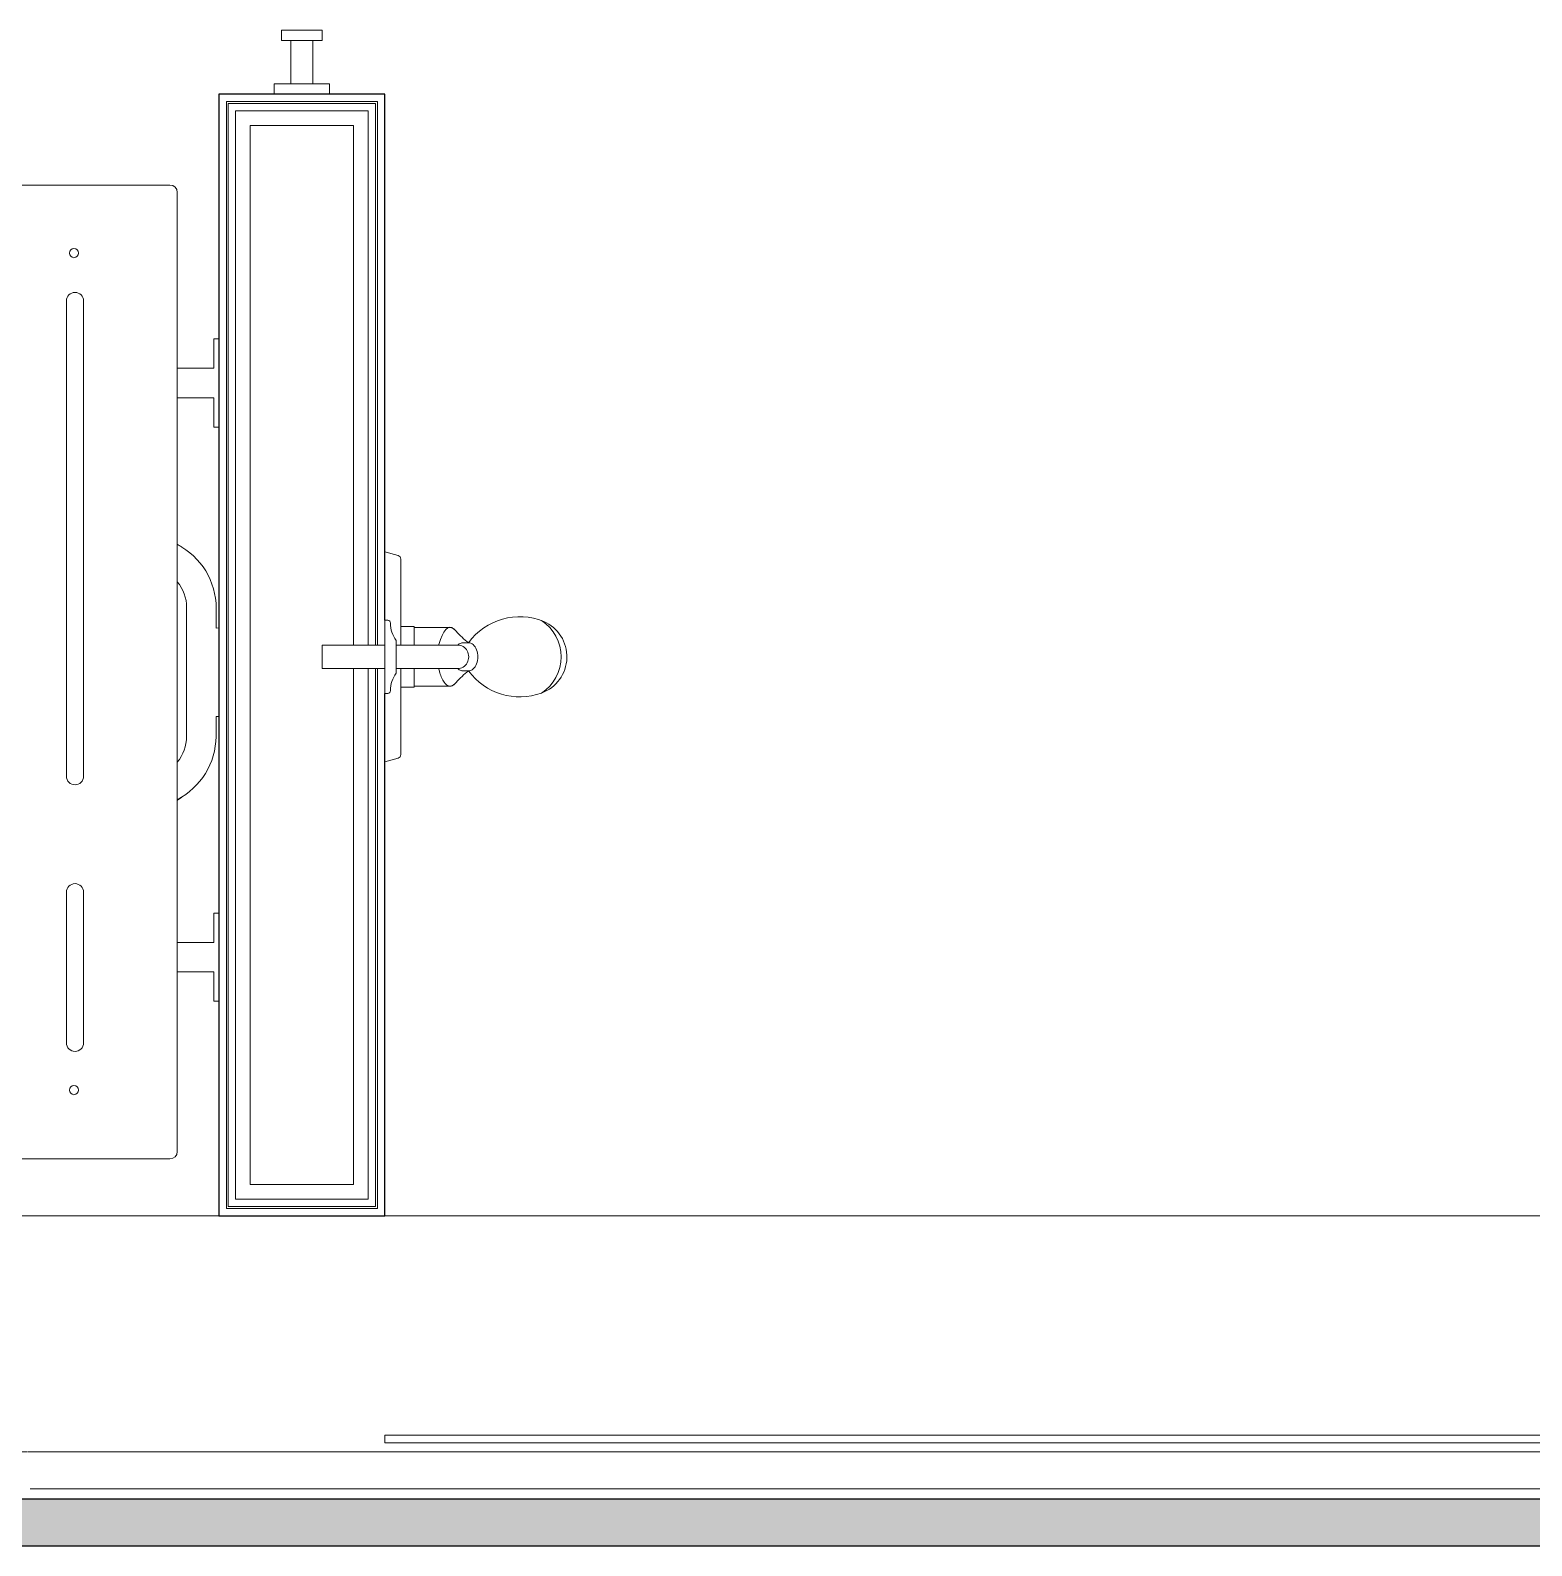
# Model space of a CAD drawing. Header units: inches. Extents: x 25369 to 33161, y -23509 to -20274.
# Drawn here: x 31266.9 to 31317.8, y -22798.5 to -22747.1 of the extents above; entities that cross this region are included whole.
import ezdxf

# ---------------------------------------------------------------- set-up
doc = ezdxf.new("R2010")
doc.units = ezdxf.units.IN
doc.header["$MEASUREMENT"] = 0
doc.linetypes.add('Grid Line 1_2_', pattern=[0.875, 0.5, -0.125, 0.125, -0.125])
for name, color, linetype, lineweight in [('A-FLOR', 192, 'Continuous', 9), ('A-GENM', 13, 'Continuous', 9), ('A-WALL', 113, 'Continuous', 9), ('A-WALL-PATT', 111, 'Continuous', 25), ('I-WALL', 2, 'Continuous', 9), ('P-SANR-FIXT', 6, 'Continuous', 9), ('Q-SPCQ', 91, 'Continuous', 9), ('S-BEAM', 12, 'Continuous', 9), ('S-GRID', 1, 'Continuous', 9)]:
    doc.layers.add(name, color=color, linetype=linetype, lineweight=lineweight)

# ---------------------------------------------------------------- blocks, each defined once
blk = doc.blocks.new('Shower_Seat-Retractable-Frost_Products_LTD_-Handicap-_975L_M_ - Steel-Stainless-110062-Overall Floor Plan')
at = {"layer": 'Q-SPCQ', "color": 10, "lineweight": 13}
for p, q in [((25342.541, -22752.371), (25329.393, -22752.371)), ((25342.791, -22758.579), (25342.791, -22752.62)), ((25328.396, -22753.369), (25328.396, -22771.425)), ((25330.981, -22756.3), (25330.981, -22772.407)), ((25331.558, -22772.407), (25331.558, -22756.3)), ((25335.007, -22756.3), (25335.007, -22772.407)), ((25335.585, -22772.407), (25335.585, -22756.3)), ((25339.034, -22756.3), (25339.034, -22772.407)), ((25339.612, -22772.407), (25339.612, -22756.3)), ((25344.203, -22757.585), (25344.025, -22757.585)), ((25344.025, -22757.585), (25344.025, -22758.579)), ((25342.791, -22758.579), (25342.791, -22759.579)), ((25344.025, -22758.579), (25342.791, -22758.579)), ((25342.791, -22759.579), (25344.025, -22759.579)), ((25342.791, -22764.556), (25342.791, -22759.579)), ((25344.025, -22759.579), (25344.025, -22760.571)), ((25344.025, -22760.571), (25344.203, -22760.571)), ((25342.791, -22764.487), (25342.791, -22773.202)), ((25343.107, -22771.055), (25343.107, -22766.683)), ((25344.108, -22767.387), (25344.108, -22766.712)), ((25344.197, -22767.379), (25344.108, -22767.387)), ((25344.197, -22770.379), (25344.197, -22767.379)), ((25344.107, -22770.379), (25344.197, -22770.379)), ((25344.107, -22771.055), (25344.107, -22770.379)), ((25327.806, -22772.014), (25322.951, -22772.014)), ((25321.953, -22773.012), (25321.953, -22782.762)), ((25342.791, -22778.036), (25342.791, -22773.202)), ((25324.09, -22776.335), (25324.09, -22781.442)), ((25324.667, -22781.442), (25324.667, -22776.335)), ((25327.535, -22781.442), (25327.535, -22776.335)), ((25328.113, -22776.335), (25328.113, -22781.442)), ((25330.981, -22776.335), (25330.981, -22776.385)), ((25330.981, -22776.335), (25330.981, -22781.442)), ((25331.558, -22781.442), (25331.558, -22776.335)), ((25335.007, -22776.335), (25335.007, -22781.442)), ((25335.585, -22781.442), (25335.585, -22776.335)), ((25339.034, -22776.335), (25339.034, -22781.442)), ((25339.612, -22781.442), (25339.612, -22776.335)), ((25331.558, -22777.217), (25331.558, -22781.442)), ((25344.025, -22777.043), (25344.025, -22778.036)), ((25344.203, -22777.043), (25344.025, -22777.043)), ((25330.981, -22781.442), (25330.981, -22777.487)), ((25342.791, -22778.036), (25342.791, -22779.036)), ((25344.025, -22778.036), (25342.791, -22778.036)), ((25342.791, -22779.036), (25344.025, -22779.036)), ((25342.791, -22785.122), (25342.791, -22779.036)), ((25344.025, -22779.036), (25344.025, -22780.029)), ((25344.025, -22780.029), (25344.203, -22780.029)), ((25321.953, -22783.953), (25321.953, -22784.373)), ((25322.951, -22785.371), (25324.754, -22785.371)), ((25327.652, -22785.371), (25342.541, -22785.371))]:
    blk.add_line(p, q, dxfattribs=at)
for centre, radius, start, end in [((25329.393, -22753.369), 0.998, 90, 180), ((25342.541, -22752.62), 0.249, 0, 90), ((25331.234, -22754.676), 0.157, 90, 270), ((25331.234, -22754.676), 0.157, 270, 90), ((25339.288, -22754.676), 0.157, 90, 270), ((25339.288, -22754.676), 0.157, 270, 90), ((25331.269, -22756.3), 0.289, 0, 180), ((25335.296, -22756.3), 0.289, 0, 180), ((25339.323, -22756.3), 0.289, 0, 180), ((25341.818, -22766.399), 2.092, 57.8406, 62.567), ((25341.685, -22766.712), 2.424, 0, 62.8489), ((25341.754, -22766.683), 1.353, 0, 40), ((25341.656, -22771.026), 1.452, 321.4199, 358.8453), ((25341.638, -22771.018), 2.469, 297.8217, 359.1458), ((25327.806, -22771.425), 0.589, 270, 0), ((25322.951, -22773.012), 0.998, 90, 180), ((25331.268, -22772.407), 0.288, 180, 0), ((25335.296, -22772.407), 0.288, 180, 0), ((25339.323, -22772.407), 0.289, 180, 0), ((25341.921, -22771.671), 1.773, 299.5044, 304.7548), ((25324.379, -22776.335), 0.289, 0, 180), ((25327.824, -22776.335), 0.289, 0, 180), ((25331.269, -22776.335), 0.289, 40.7863, 180), ((25331.269, -22776.335), 0.289, 0, 180), ((25335.296, -22776.335), 0.289, 0, 180), ((25339.323, -22776.335), 0.289, 0, 180), ((25324.379, -22781.442), 0.289, 180, 0), ((25327.824, -22781.442), 0.289, 180, 0), ((25331.269, -22781.442), 0.289, 180, 0), ((25331.269, -22781.442), 0.289, 180, 0), ((25335.296, -22781.442), 0.289, 180, 0), ((25339.323, -22781.442), 0.289, 180, 0), ((25331.234, -22783.04), 0.157, 90, 270), ((25331.234, -22783.04), 0.157, 270, 90), ((25339.288, -22783.04), 0.157, 90, 270), ((25339.288, -22783.04), 0.157, 270, 90), ((25322.951, -22784.373), 0.998, 180, 270), ((25342.541, -22785.122), 0.249, 270, 0)]:
    blk.add_arc(centre, radius, start, end, dxfattribs=at)
blk = doc.blocks.new('Robe_hook_5552 - Robe_hook_5552-134757-Overall Floor Plan')
at = {"layer": 'A-GENM', "color": 7}
for p, q in [((-0.937, 0), (-0.937, -0.35)), ((-0.937, -0.35), (0.938, -0.35)), ((-0.375, -1.813), (-0.375, -0.35)), ((0.375, -1.813), (0.375, -0.35)), ((0.938, -0.35), (0.938, 0)), ((-0.688, -2.163), (-0.688, -1.813)), ((-0.688, -1.813), (0.688, -1.813)), ((0.688, -1.813), (0.688, -2.163)), ((0.688, -2.163), (-0.688, -2.163))]:
    blk.add_line(p, q, dxfattribs=at)
blk = doc.blocks.new('Plate - 1_2X6-187692-Overall Floor Plan')
at = {"layer": 'S-BEAM', "color": 7}
for p, q in [((-75.125, -0.125), (-75.125, 0.125)), ((76.125, 0.125), (-75.125, 0.125)), ((-75.125, -0.125), (76.125, -0.125))]:
    blk.add_line(p, q, dxfattribs=at)
blk = doc.blocks.new('Shower-Unit-Zurn-Z7301-SS-MT-DV2P-HW - Z7301-SS-MT-DV2P-HW-V64-Overall Floor Plan')
at = {"layer": 'P-SANR-FIXT', "color": 7}
for p, q in [((0.4, 2.125), (-0.4, 2.125)), ((-0.4, 2.125), (-0.4, 0)), ((0.4, 0), (0.4, 2.125)), ((-0.4, 0), (-1.238, 0)), ((-1.238, 0), (-1.238, -0.096)), ((-0.4, 0), (0.4, 0)), ((1.238, 0), (0.4, 0)), ((1.238, -0.096), (1.238, 0)), ((-3.562, 0), (-3.434, -0.449)), ((-0.55, -0.38), (-0.4, -0.38)), ((-0.4, -0.38), (-0.4, -2.464)), ((-0.4, -0.38), (0.4, -0.38)), ((0.4, -2.464), (0.4, -0.38)), ((0.4, -0.38), (0.55, -0.38)), ((3.434, -0.449), (3.563, 0)), ((-3.313, -0.54), (-1.029, -0.54)), ((-1.029, -0.54), (-0.4, -0.54)), ((-1.029, -0.54), (-1.029, -0.99)), ((-1.029, -0.99), (-0.995, -0.99)), ((-0.995, -0.99), (-0.4, -0.99)), ((-0.995, -0.99), (-0.995, -2.232)), ((0.4, -0.54), (1.029, -0.54)), ((0.4, -0.99), (0.995, -0.99)), ((0.995, -2.232), (0.995, -0.99)), ((0.995, -0.99), (1.029, -0.99)), ((1.029, -0.99), (1.029, -0.54)), ((1.029, -0.54), (3.313, -0.54)), ((-0.476, -2.643), (-0.476, -2.836)), ((0.476, -2.836), (0.476, -2.643))]:
    blk.add_line(p, q, dxfattribs=at)
for centre, radius, start, end in [((-3.313, -0.415), 0.125, 196, 270), ((-1.144, -0.096), 0.0945, 180, 270), ((-1.144, -1.213), 1.023, 54.522, 90), ((1.144, -1.213), 1.023, 90, 125.478), ((1.144, -0.096), 0.0945, 270, 360), ((3.313, -0.415), 0.125, 270, 344), ((-0.625, -2.115), 0.388, 197.5027, 230.4973), ((-2.256, -4.093), 2.175, 35.18, 50.4973), ((2.256, -4.093), 2.175, 129.5027, 144.8141), ((0.625, -2.115), 0.388, 309.5027, 342.4973), ((0.793, -4.573), 2.151, 126.1534, 200.0175), ((-0.793, -4.573), 2.151, 337.8261, 53.8466), ((0.001, -4.862), 1.308, 200.0175, 336.4181), ((0, -4.514), 1.463, 212.9208, 327.0792)]:
    blk.add_arc(centre, radius, start, end, dxfattribs=at)
for centre, major_axis, ratio, start_param, end_param in [((-0.108, -2.147), (-1.109, 0.077), 0.351489, 2.831356, 4.247568), ((0, -2.464), (-0.4, 0), 0.941821, 0, 3.141593), ((0, -2.836), (-0.476, 0), 0.662364, 0, 3.141593)]:
    blk.add_ellipse(centre, major_axis=major_axis, ratio=ratio, start_param=start_param, end_param=end_param, dxfattribs=at)
blk.add_open_spline([(-0.422, -1.833), (-0.464, -1.842), (-0.571, -1.869), (-0.785, -1.949), (-0.96, -2.075), (-1.018, -2.222), (-0.979, -2.302), (-0.941, -2.34)], degree=3, knots=[0.0572746, 0.0572746, 0.0572746, 0.0572746, 0.1428571, 0.2857143, 0.5714286, 0.7857143, 1, 1, 1, 1], dxfattribs=at)
for points in [[(-0.4, -2.464), (-0.417, -2.482), (-0.444, -2.519), (-0.47, -2.58), (-0.476, -2.621), (-0.476, -2.643)], [(0.476, -2.643), (0.476, -2.621), (0.47, -2.58), (0.444, -2.519), (0.417, -2.482), (0.4, -2.464)]]:
    blk.add_open_spline(points, degree=3, dxfattribs=at)
blk = doc.blocks.new('Locker Rooms and Restrooms_rvt-2-Overall Floor Plan')
at = {"layer": 'A-FLOR', "color": 7}
blk.add_line((25337.807, -22796.552), (25501.078, -22796.552), dxfattribs=at)
at = {"layer": 'A-WALL', "color": 7}
for p, q in [((25344.515, -22749.541), (25344.453, -22749.541)), ((25344.453, -22749.541), (25344.453, -22787.053)), ((25349.515, -22749.541), (25344.515, -22749.541)), ((25349.578, -22749.541), (25349.515, -22749.541)), ((25349.578, -22749.541), (25349.578, -22767.959)), ((25344.765, -22749.604), (25344.515, -22749.604)), ((25344.515, -22749.604), (25344.515, -22786.99)), ((25349.265, -22749.604), (25344.765, -22749.604)), ((25345.265, -22749.854), (25344.765, -22749.854)), ((25344.765, -22749.854), (25344.765, -22786.74)), ((25348.765, -22749.854), (25345.265, -22749.854)), ((25349.265, -22749.854), (25348.765, -22749.854)), ((25349.515, -22749.604), (25349.265, -22749.604)), ((25349.265, -22749.854), (25349.265, -22767.959)), ((25349.515, -22749.604), (25349.515, -22767.959)), ((25348.765, -22750.354), (25345.265, -22750.354)), ((25345.265, -22750.354), (25345.265, -22786.24)), ((25348.765, -22750.354), (25348.765, -22767.959)), ((25348.765, -22768.759), (25348.765, -22786.24)), ((25349.265, -22768.759), (25349.265, -22786.74)), ((25349.515, -22768.759), (25349.515, -22786.99)), ((25349.578, -22768.759), (25349.578, -22787.053)), ((25345.265, -22786.24), (25348.765, -22786.24)), ((25344.453, -22787.053), (25344.515, -22787.053)), ((25344.515, -22786.99), (25344.765, -22786.99)), ((25344.515, -22787.053), (25349.515, -22787.053)), ((25344.765, -22786.74), (25345.265, -22786.74)), ((25344.765, -22786.99), (25349.265, -22786.99)), ((25345.265, -22786.74), (25348.765, -22786.74)), ((25348.765, -22786.74), (25349.265, -22786.74)), ((25349.265, -22786.99), (25349.515, -22786.99)), ((25349.515, -22787.053), (25349.578, -22787.053))]:
    blk.add_line(p, q, dxfattribs=at)
at = {"layer": 'I-WALL', "color": 250, "lineweight": 25}
for p, q in [((25344.453, -22749.291), (25344.203, -22749.291)), ((25344.203, -22749.291), (25344.203, -22787.303)), ((25349.578, -22749.291), (25344.453, -22749.291)), ((25349.828, -22749.291), (25349.578, -22749.291)), ((25349.828, -22767.121), (25349.828, -22749.291)), ((25349.828, -22787.303), (25349.828, -22769.598)), ((25344.203, -22787.303), (25344.453, -22787.303)), ((25344.453, -22787.303), (25349.578, -22787.303)), ((25349.578, -22787.303), (25349.828, -22787.303))]:
    blk.add_line(p, q, dxfattribs=at)
at = {"lineweight": 9}
for name, p, rotation in [('Robe_hook_5552 - Robe_hook_5552-134757-Overall Floor Plan', (25347.015, -22749.291), 180), ('Shower-Unit-Zurn-Z7301-SS-MT-DV2P-HW - Z7301-SS-MT-DV2P-HW-V64-Overall Floor Plan', (25349.828, -22768.359), 89.99999999999926)]:
    blk.add_blockref(name, p, dxfattribs=dict(at, rotation=rotation))
for name, p in [('Shower_Seat-Retractable-Frost_Products_LTD_-Handicap-_975L_M_ - Steel-Stainless-110062-Overall Floor Plan', (0, 0)), ('Plate - 1_2X6-187692-Overall Floor Plan', (25424.953, -22794.865))]:
    blk.add_blockref(name, p, dxfattribs=at)
blk = doc.blocks.new('Girt_C - 8_D-1405500-Overall Floor Plan')
at = {"layer": 'S-BEAM'}
for p, q in [((25344.203, -22787.303), (25337.807, -22787.303)), ((25395.89, -22787.303), (25349.828, -22787.303)), ((25337.807, -22795.303), (25501.078, -22795.303))]:
    blk.add_line(p, q, dxfattribs=at)

msp = doc.modelspace()

# ---------------------------------------------------------------- hatches: boundary and pattern name
at = {"layer": 'A-WALL-PATT', "lineweight": 9, "transparency": 33554649}
msp.add_hatch(color=256, dxfattribs=at).paths.add_polyline_path([(31591.245, -22798.48), (31601.954, -22798.48), (31601.954, -22796.906), (31265.934, -22796.906), (31265.934, -22798.48), (31573.699, -22798.48)], flags=0)

# ---------------------------------------------------------------- linework, layer by layer
at = {"layer": 'A-WALL', "lineweight": 25}
for p, q in [((31601.954, -22796.906), (31265.934, -22796.906)), ((31265.934, -22798.48), (31601.954, -22798.48))]:
    msp.add_line(p, q, dxfattribs=at)
at = {"layer": 'S-GRID', "linetype": 'Grid Line 1_2_'}
for p, q in [((32356.468, -22787.303), (27400.486, -22787.303)), ((32648.191, -22787.303), (27719.333, -22787.303)), ((32260.468, -22795.303), (27496.486, -22795.303)), ((32552.191, -22795.303), (27844.645, -22795.303))]:
    msp.add_line(p, q, dxfattribs=at)

# ---------------------------------------------------------------- block references
at = {"lineweight": 5}
msp.add_blockref('Locker Rooms and Restrooms_rvt-2-Overall Floor Plan', (5929.126, 0), dxfattribs=at)
at = {"layer": 'S-BEAM'}
msp.add_blockref('Girt_C - 8_D-1405500-Overall Floor Plan', (5929.126, 0), dxfattribs=at)

doc.saveas('drawing.dxf')
